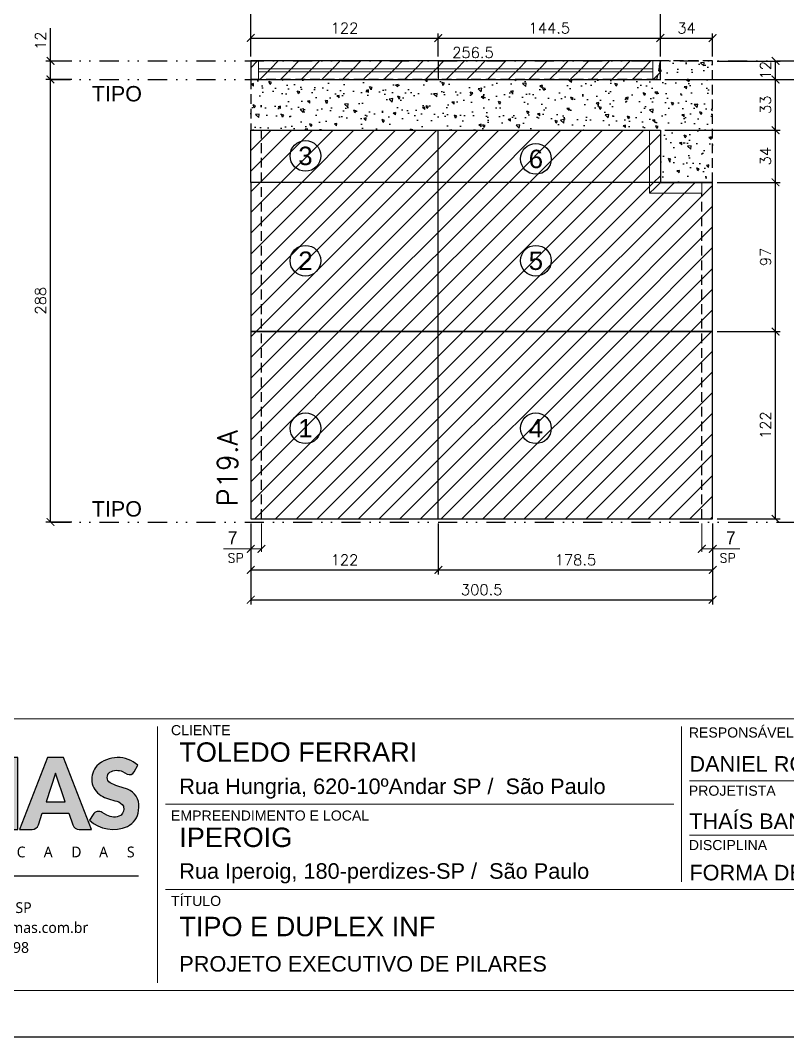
# Model space of a CAD drawing. Extents: x -23436 to 4767, y -3862 to 10024.
# Drawn here: x -18735 to -18236, y 1782 to 2444 of the extents above; entities that cross this region are included whole.
import ezdxf
from ezdxf.enums import TextEntityAlignment as Align

# ---------------------------------------------------------------- set-up
doc = ezdxf.new("R2010")
doc.units = 0
doc.header["$PDMODE"] = 2
doc.header["$PDSIZE"] = 10
doc.linetypes.add('DIVIDE2', pattern=[0.625, 0.25, -0.125, 0, -0.125, 0, -0.125])
doc.linetypes.add('HIDDEN', pattern=[9.525, 6.35, -3.175])
doc.layers.get('0').update_dxf_attribs({"lineweight": 13})
doc.layers.get('Defpoints').update_dxf_attribs({"lineweight": 13})
for name, color, linetype in [('Concreto', 250, 'HIDDEN'), ('Cota', 4, 'Continuous'), ('Cota Sarrafo', 180, 'Continuous'), ('MB Logo', 254, 'Continuous'), ('Nível', 160, 'Continuous'), ('Painéis', 30, 'Continuous'), ('Reaproveitamento', 252, 'Continuous'), ('Romaneio', 10, 'Continuous'), ('Sarrafo de Pressão', 42, 'HIDDEN'), ('Texto Nível', 251, 'Continuous')]:
    doc.layers.add(name, color=color, linetype=linetype)
for name, color, linetype, lineweight in [('cotas', 4, 'Continuous', 13), ('FOLHA MB', 7, 'Continuous', 13), ('Texto Seção', 7, 'Continuous', 15)]:
    doc.layers.add(name, color=color, linetype=linetype, lineweight=lineweight)
doc.layers.add('Laje_Perimetro', color=7, linetype='Continuous', plot=False)
doc.styles.add('ARIAL', font='arial.ttf', dxfattribs={"oblique": 15, "height": 25})
doc.styles.add('MB_C01', font='arial.ttf', dxfattribs={"height": 1.3})
doc.styles.add('MB_C02', font='arial.ttf', dxfattribs={"height": 2})
doc.styles.add('MB_C03', font='arial.ttf', dxfattribs={"height": 2.5})
doc.styles.add('MtXpl_Lucida_Sans_Un', font='l_10646.ttf')
doc.styles.add('REGUA-120', font='ROMANS.shx', dxfattribs={"height": 15})
doc.styles.add('ROMANS', font='romans.shx')
doc.styles.add('ROMAS860', font='ROMAS860.SHX')
doc.dimstyles.new('cotas', dxfattribs={"dimtxt": 8.5, "dimasz": 5, "dimexe": 2, "dimexo": 3, "dimgap": 3, "dimtad": 1, "dimdec": 1, "dimzin": 9, "dimdsep": 46, "dimtxsty": 'ROMAS860', "dimblk": 'ARCHTICK', "dimcen": 0, "dimclrd": 4, "dimclre": 4, "dimclrt": 1, "dimadec": 0, "dimazin": 2, "dimtfac": 1, "dimtdec": 1, "dimtix": 1, "dimtmove": 0, "dimatfit": 2, "dimldrblk": 'OBLIQUE', "dimfxl": 0, "dimtolj": 1, "dimtzin": 0, "dimlwd": 13, "dimlwe": 13, "dimarcsym": 0})
doc.dimstyles.new('PAINEL', dxfattribs={"dimtxt": 7, "dimasz": 5, "dimexe": 3, "dimexo": 3, "dimgap": 3, "dimtad": 1, "dimdec": 1, "dimzin": 12, "dimdsep": 46, "dimtxsty": 'ROMANS', "dimblk": 'ARCHTICK', "dimcen": 0, "dimclrd": 4, "dimclre": 4, "dimclrt": 1, "dimadec": 1, "dimazin": 3, "dimtfac": 1, "dimtdec": 1, "dimtmove": 0, "dimatfit": 3, "dimldrblk": 'OBLIQUE', "dimfxl": 0, "dimtolj": 1, "dimtzin": 12, "dimarcsym": 0})
doc.dimstyles.new('projeto2', dxfattribs={"dimtxt": 7, "dimasz": 5, "dimexe": 1.25, "dimexo": 2.5, "dimgap": 2, "dimtad": 1, "dimdec": 1, "dimdsep": 46, "dimtxsty": 'ROMANS', "dimblk": 'OBLIQUE', "dimcen": 10, "dimdle": 1, "dimse1": 1, "dimse2": 1, "dimsd1": 1, "dimsd2": 1, "dimclrd": 256, "dimclre": 256, "dimclrt": 1, "dimadec": 0, "dimazin": 0, "dimtfac": 1, "dimtdec": 1, "dimtmove": 0, "dimatfit": 3, "dimldrblk": 'OBLIQUE', "dimfxl": 0, "dimlwd": -1, "dimlwe": -1, "dimarcsym": 0})
pattern_1 = [(45, (-11602.353, -20.193), (-6.735192, 6.735192), [])]

# ---------------------------------------------------------------- blocks, each defined once
blk = doc.blocks.new('MB-NOVO')
at = {"layer": 'MB Logo', "linetype": 'Continuous'}
h = blk.add_hatch(color=256, dxfattribs=at)
h.dxf.hatch_style = 1
h.set_gradient(color1=(242, 132, 69), color2=(247, 180, 141), rotation=90, tint=1)
h.paths.add_polyline_path([(-18529.58, 10980.84), (-18475.71, 10980.84, 0.706757), (-18468.67, 11008.01, 0.681802), (-18476.71, 11034.89), (-18529.36, 11034.89, 0.243712), (-18530.18, 11034.46), (-18551.72, 11003.93), (-18573.27, 11034.46, 0.243712), (-18574.09, 11034.89), (-18586.52, 11034.89), (-18586.52, 10980.84), (-18573.87, 10980.84), (-18573.87, 11012.87), (-18551.72, 10981.49), (-18529.58, 11012.87)])
h.paths.add_polyline_path([(-18516.75, 11014.08), (-18516.75, 11021.99), (-18477.79, 11021.99, -0.414214), (-18475.79, 11019.99), (-18475.79, 11016.08, -0.414214), (-18477.79, 11014.08)], flags=16)
h.paths.add_polyline_path([(-18516.75, 11001.39), (-18476.79, 11001.39, -0.414214), (-18474.79, 10999.39), (-18474.79, 10995.48, -0.414214), (-18476.79, 10993.48), (-18516.75, 10993.48)], flags=16)
at = {"layer": 'MB Logo', "true_color": 0x262626}
h = blk.add_hatch(color=250, dxfattribs=at)
h.dxf.hatch_style = 1
h.paths.add_polyline_path([(-18537.31, 11033.31, 0.60809), (-18538.12, 11034.89), (-18565.32, 11034.89, 0.60809), (-18566.14, 11033.31), (-18552.54, 11014.04, 0.518202), (-18550.91, 11014.04)])
h = blk.add_hatch(color=250, dxfattribs=at)
h.dxf.hatch_style = 1
h.paths.add_polyline_path([(-18456.17, 11011.29), (-18456.17, 11024.65), (-18434.21, 11024.65), (-18434.21, 11034.89), (-18476.71, 11034.89, -0.681802), (-18468.67, 11008.01, -0.706757), (-18475.71, 10980.84), (-18456.17, 10980.84), (-18456.17, 11001.45), (-18437.83, 11001.45), (-18437.83, 11011.29)])
h = blk.add_hatch(color=250, dxfattribs=at)
h.dxf.hatch_style = 1
h.paths.add_polyline_path([(-18435.91, 11007.86, 1), (-18381.87, 11007.86, 1)])
edge = h.paths.add_edge_path(flags=16)
edge.add_ellipse((-18408.97, 11007.68), major_axis=(0, 16.84), ratio=0.916255, start_angle=0, end_angle=360)
h = blk.add_hatch(color=250, dxfattribs=at)
h.dxf.hatch_style = 1
h.paths.add_polyline_path([(-18356.97, 11034.89), (-18380.17, 11034.89), (-18380.17, 10980.84), (-18367.64, 10980.84), (-18367.64, 11000.71), (-18363.41, 11000.71, -0.195765), (-18360.9, 10998.88), (-18351.79, 10983.24, 0.261385), (-18347.52, 10980.84), (-18336.38, 10980.84), (-18347.47, 10999, 0.082429), (-18349.61, 11001.48), (-18351.9, 11003.39, 0.81838)])
h.paths.add_polyline_path([(-18360.76, 11009), (-18367.64, 11009), (-18367.64, 11024.98), (-18360.76, 11024.98, -0.92578)], flags=16)
h = blk.add_hatch(color=250, dxfattribs=at)
h.dxf.hatch_style = 1
h.paths.add_polyline_path([(-18286.65, 11015.9), (-18286.65, 10980.84), (-18275.77, 10980.84), (-18275.77, 11034.89), (-18286.65, 11034.89, 0.216647), (-18289.44, 11032.44), (-18305.46, 10999.84), (-18321.61, 11032.7, 0.199908), (-18324.27, 11034.89), (-18335.15, 11034.89), (-18335.15, 10980.84), (-18324.27, 10980.84), (-18324.27, 11015.9), (-18310.42, 10989.3, 0.279644), (-18305.98, 10986.61, 0.340986), (-18300.5, 10989.3)])
h = blk.add_hatch(color=250, dxfattribs=at)
h.dxf.hatch_style = 1
h.paths.add_polyline_path([(-18274.36, 10980.84), (-18264.98, 10980.84, 0.322517), (-18260.24, 10984.26), (-18257.32, 10993), (-18237.21, 10993), (-18234.29, 10984.26, 0.322517), (-18229.55, 10980.84), (-18220.26, 10980.84), (-18241.25, 11034.89), (-18253.37, 11034.89)])
h.paths.add_polyline_path([(-18254.42, 11001.64), (-18247.26, 11023.04), (-18240.11, 11001.64)], flags=16)
h = blk.add_hatch(color=250, dxfattribs=at)
h.dxf.hatch_style = 1
h.paths.add_polyline_path([(-18206.02, 11024.02, -0.247671), (-18196.88, 11024.32), (-18193.53, 11022.53, 0.40799), (-18188.16, 11024.11), (-18185.37, 11029.08, 0.392837), (-18216.16, 11028.69, 0.467779), (-18213.26, 11006.32, 0.077523), (-18201.17, 11002.12, -0.214206), (-18196.11, 10997.94, -0.284295), (-18198.17, 10991.44, -0.26924), (-18208.78, 10991.57), (-18212.21, 10993.65, 0.407727), (-18219.02, 10992.06), (-18221.79, 10987.71, 0.296878), (-18193.23, 10983.12, 0.272251), (-18184.86, 10995.28), (-18184.65, 10997.88, 0.348906), (-18193.71, 11011.21), (-18200.42, 11013.47, -0.045018), (-18205.76, 11015.68, -0.618284)])
at = {"layer": 'MB Logo', "linetype": 'Continuous'}
blk.add_line((-18586.52, 10945.86), (-18184.78, 10945.86), dxfattribs=at)
at = {"layer": 'MB Logo', "color": 23, "linetype": 'Continuous', "true_color": 0xf28445}
for points in [[(-18573.27, 11034.46, 0.243712), (-18574.09, 11034.89), (-18586.52, 11034.89), (-18586.52, 10980.84), (-18573.87, 10980.84), (-18573.87, 11012.87), (-18551.72, 10981.49), (-18529.58, 11012.87), (-18529.58, 10980.84), (-18475.71, 10980.84, 0.706757), (-18468.67, 11008.01, 0.681802), (-18476.71, 11034.89), (-18529.36, 11034.89, 0.243712), (-18530.18, 11034.46), (-18551.72, 11003.93)], [(-18516.75, 11021.99), (-18477.79, 11021.99, -0.414214), (-18475.79, 11019.99), (-18475.79, 11016.08, -0.414214), (-18477.79, 11014.08), (-18516.75, 11014.08)], [(-18516.75, 11001.39), (-18476.79, 11001.39, -0.414214), (-18474.79, 10999.39), (-18474.79, 10995.48, -0.414214), (-18476.79, 10993.48), (-18516.75, 10993.48)]]:
    blk.add_lwpolyline(points, format="xyb", close=True, dxfattribs=at)
at = {"layer": 'MB Logo', "color": 250, "true_color": 0x262626}
for points in [[(-18537.31, 11033.31, 0.60809), (-18538.12, 11034.89), (-18565.32, 11034.89, 0.60809), (-18566.14, 11033.31), (-18552.54, 11014.04, 0.518202), (-18550.91, 11014.04)], [(-18437.83, 11011.29), (-18456.17, 11011.29), (-18456.17, 11024.65), (-18434.21, 11024.65), (-18434.21, 11034.89), (-18476.71, 11034.89, -0.681802), (-18468.67, 11008.01, -0.706757), (-18475.71, 10980.84), (-18456.17, 10980.84), (-18456.17, 11001.45), (-18437.83, 11001.45)], [(-18347.52, 10980.84), (-18336.38, 10980.84), (-18347.47, 10999, 0.082429), (-18349.61, 11001.48), (-18351.9, 11003.39, 0.81838), (-18356.97, 11034.89), (-18380.17, 11034.89), (-18380.17, 10980.84), (-18367.64, 10980.84), (-18367.64, 11000.71), (-18363.41, 11000.71, -0.209789), (-18360.79, 10998.69), (-18351.79, 10983.24, 0.261385)], [(-18286.65, 11015.9), (-18286.65, 10980.84), (-18275.77, 10980.84), (-18275.77, 11034.89), (-18286.65, 11034.89, 0.216647), (-18289.44, 11032.44), (-18305.46, 10999.84), (-18321.48, 11032.44, 0.216647), (-18324.27, 11034.89), (-18335.15, 11034.89), (-18335.15, 10980.84), (-18324.27, 10980.84), (-18324.27, 11015.9), (-18310.42, 10989.3, 0.279644), (-18305.98, 10986.61), (-18304.93, 10986.61, 0.279644), (-18300.5, 10989.3)], [(-18264.98, 10980.84, 0.322517), (-18260.24, 10984.26), (-18257.32, 10993), (-18237.21, 10993), (-18234.29, 10984.26, 0.322517), (-18229.55, 10980.84), (-18220.26, 10980.84), (-18241.25, 11034.89), (-18253.37, 11034.89), (-18274.36, 10980.84)], [(-18206.24, 11015.94, -0.549626), (-18206.37, 11023.82, -0.258723), (-18196.88, 11024.32), (-18193.53, 11022.53, 0.40799), (-18188.16, 11024.11), (-18185.37, 11029.08, 0.392837), (-18216.16, 11028.69, 0.467779), (-18213.26, 11006.32, 0.077523), (-18201.17, 11002.12, -0.203897), (-18196.26, 10998.22), (-18196.08, 10997.79, -0.267611), (-18197.99, 10991.6), (-18198.45, 10991.29, -0.261145), (-18208.78, 10991.57), (-18212.21, 10993.65, 0.407727), (-18219.02, 10992.06), (-18221.79, 10987.71, 0.296878), (-18193.23, 10983.12, 0.265963), (-18184.89, 10994.94), (-18184.67, 10997.65, 0.340466), (-18193.12, 11011.01), (-18200.42, 11013.47, -0.049298)], [(-18367.64, 11009), (-18360.76, 11009, 0.92578), (-18360.76, 11024.98), (-18367.64, 11024.98)]]:
    blk.add_lwpolyline(points, format="xyb", close=True, dxfattribs=at)
blk.add_lwpolyline([(-18247.26, 11023.04), (-18254.42, 11001.64), (-18240.11, 11001.64)], close=True, dxfattribs=at)
at = {"layer": 'MB Logo', "color": 250, "true_color": 0x262626, "style": 'MtXpl_Lucida_Sans_Un'}
for s, height, p in [('F', 8.12, (-18586.78, 10959.76)), ('O', 8.12, (-18567.45, 10959.76)), ('R', 8.12, (-18545.63, 10959.76)), ('M', 8.12, (-18525.4, 10959.76)), ('A', 8.12, (-18502.51, 10959.76)), ('S', 8.12, (-18481.92, 10959.76)), ('P', 8.12, (-18447.27, 10959.76)), ('R', 8.12, (-18427.76, 10959.76)), ('É', 8.12, (-18407.52, 10959.76)), ('F', 8.12, (-18371.38, 10959.76)), ('A', 8.12, (-18353.29, 10959.76)), ('B', 8.12, (-18332.1, 10959.76)), ('R', 8.12, (-18312.21, 10959.76)), ('I', 8.12, (-18292.68, 10959.76)), ('C', 8.12, (-18276.61, 10959.76)), ('A', 8.12, (-18256.26, 10959.76)), ('D', 8.12, (-18235.54, 10959.76)), ('A', 8.12, (-18214.57, 10959.76)), ('S', 8.12, (-18193.6, 10959.76)), ('-', 8.12, (-18389.56, 10959.76)), ('DIREITOS AUTORAIS PROTEGIDOS PELA LEI Nº 9610/98', 8.1225, (-18540.43, 10887.84))]:
    blk.add_text(s, height=height, dxfattribs=at).set_placement(p)
at = {"layer": 'MB Logo', "style": 'MtXpl_Lucida_Sans_Un'}
for s, p in [('Rua José Santa Rosa, 1300 - Jd Nova Limeira - Limeira / SP', (-18549.2, 10917.84)), ('(19) 3440-2240 - email:projetos@mbformas.com.br - www.mbformas.com.br', (-18601.47, 10902.84))]:
    blk.add_text(s, height=8.1225, dxfattribs=at).set_placement(p)
blk = doc.blocks.new('A$C169d8357')
at = {"layer": 'FOLHA MB', "color": 1}
for p, q in [((1109.82, 356.72), (70, 356.72)), ((445.65, 351.67), (445.65, 184.99)), ((786.55, 351.67), (786.55, 250.65)), ((938.09, 316.32), (791.61, 316.32)), ((781.5, 301.16), (450.7, 301.16)), ((938.09, 280.96), (791.61, 280.96)), ((938.09, 245.6), (450.7, 245.6))]:
    blk.add_line(p, q, dxfattribs=at)
for points in [[(0, 1199.94), (0, 149.94), (1485.02, 149.94), (1485.02, 1199.94)], [(70, 1169.94), (70, 179.94), (1455.02, 179.94), (1455.02, 1169.94)]]:
    blk.add_lwpolyline(points, close=True, dxfattribs=at)
at = {"layer": 'MB Logo', "xscale": 0.8642040370897565, "yscale": 0.8642040370897565, "zscale": 0.8642040370897565}
blk.add_blockref('MB-NOVO', (16148.65, -9204.85), dxfattribs=at)
at = {"layer": 'FOLHA MB', "color": 6}
for s, height, style, p in [('CLIENTE', 6.566, 'MB_C01', (454.33, 346.12)), ('RESPONSÁVEL TÉCNICO', 6.5663, 'MB_C01', (791.21, 344.6)), ('Rua Hungria, 620-10ºAndar SP /  São Paulo', 10.102, 'MB_C02', (459.73, 307.83)), ('PROJETISTA', 6.566, 'MB_C01', (791.21, 306.72)), ('EMPREENDIMENTO E LOCAL', 6.5663, 'MB_C01', (454.33, 290.56)), ('DISCIPLINA', 6.566, 'MB_C01', (791.21, 271.36)), ('Rua Iperoig, 180-perdizes-SP /  São Paulo', 10.102, 'MB_C02', (459.73, 252.69)), ('TÍTULO', 6.566, 'MB_C01', (454.33, 234.99)), ('PROJETO EXECUTIVO DE PILARES', 10.102, 'MB_C02', (459.73, 192.28))]:
    blk.add_text(s, height=height, dxfattribs=dict(at, style=style)).set_placement(p)
at = {"layer": 'FOLHA MB', "color": 5}
for s, height, style, p in [('TOLEDO FERRARI', 12.6276, 'MB_C03', (459.73, 328.83)), ('DANIEL RODRIGUES', 10.102, 'MB_C02', (791.61, 322.38)), ('THAÍS BANDEIRA', 10.102, 'MB_C02', (791.51, 285.11)), ('IPEROIG', 12.628, 'MB_C03', (459.73, 273.34)), ('FORMA DE MADEIRA', 10.102, 'MB_C02', (791.61, 251.66)), ('TIPO E DUPLEX INF', 12.6276, 'MB_C03', (459.73, 215.3))]:
    blk.add_text(s, height=height, dxfattribs=dict(at, style=style)).set_placement(p)
blk = doc.blocks.new('_ArchTick')
at = {"color": 0, "linetype": 'ByBlock', "const_width": 0.15}
blk.add_lwpolyline([(-0.5, -0.5), (0.5, 0.5)], dxfattribs=at)
blk = doc.blocks.new('*D4115')
at = {"layer": 'cotas', "color": 4, "lineweight": -2, "transparency": 16777216}
for p, q in [((-18585.17, 2116.15), (-18585.17, 2082.99)), ((-18463.17, 2116.15), (-18463.17, 2082.99)), ((-18585.17, 2085.99), (-18463.17, 2085.99))]:
    blk.add_line(p, q, dxfattribs=at)
at = {"layer": 'Defpoints', "color": 0, "transparency": 16777216}
for p in [(-18585.17, 2119.15), (-18463.17, 2119.15), (-18463.17, 2085.99)]:
    blk.add_point(p, dxfattribs=at)
at = {"layer": 'cotas', "color": 4, "lineweight": -2, "transparency": 16777216, "xscale": 5, "yscale": 5, "zscale": 5, "rotation": 180}
blk.add_blockref('_ArchTick', (-18585.17, 2085.99), dxfattribs=at)
at = {"layer": 'cotas', "color": 4, "lineweight": -2, "transparency": 16777216, "xscale": 5, "yscale": 5, "zscale": 5}
blk.add_blockref('_ArchTick', (-18463.17, 2085.99), dxfattribs=at)
at = {"layer": 'cotas', "color": 1, "transparency": 16777216, "insert": (-18524.17, 2092.49), "char_height": 7, "attachment_point": 5, "style": 'ROMANS'}
blk.add_mtext('\\A1;122', dxfattribs=at)
blk = doc.blocks.new('_OBLIQUE')
at = {"color": 0, "linetype": 'ByBlock', "lineweight": -2}
for p, q in [((0, 0), (-1, 0)), ((-0.5, -0.5), (0.5, 0.5))]:
    blk.add_line(p, q, dxfattribs=at)
blk = doc.blocks.new('*D4116')
at = {"layer": 'cotas', "color": 4, "lineweight": -2, "transparency": 16777216}
for p, q in [((-18463.17, 2116.15), (-18463.17, 2082.99)), ((-18284.67, 2116.15), (-18284.67, 2082.99)), ((-18463.17, 2085.99), (-18284.67, 2085.99))]:
    blk.add_line(p, q, dxfattribs=at)
at = {"layer": 'Defpoints', "color": 0, "transparency": 16777216}
for p in [(-18463.17, 2119.15), (-18284.67, 2119.15), (-18284.67, 2085.99)]:
    blk.add_point(p, dxfattribs=at)
at = {"layer": 'cotas', "color": 4, "lineweight": -2, "transparency": 16777216, "xscale": 5, "yscale": 5, "zscale": 5, "rotation": 180}
blk.add_blockref('_ArchTick', (-18463.17, 2085.99), dxfattribs=at)
at = {"layer": 'cotas', "color": 4, "lineweight": -2, "transparency": 16777216, "xscale": 5, "yscale": 5, "zscale": 5}
blk.add_blockref('_ArchTick', (-18284.67, 2085.99), dxfattribs=at)
at = {"layer": 'cotas', "color": 1, "transparency": 16777216, "insert": (-18373.92, 2092.49), "char_height": 7, "attachment_point": 5, "style": 'ROMANS'}
blk.add_mtext('\\A1;178.5', dxfattribs=at)
blk = doc.blocks.new('*D4117')
at = {"layer": 'cotas', "color": 4, "lineweight": -2, "transparency": 16777216}
for p, q in [((-18585.17, 2116.15), (-18585.17, 2063.58)), ((-18284.67, 2116.15), (-18284.67, 2063.58)), ((-18585.17, 2066.58), (-18284.67, 2066.58))]:
    blk.add_line(p, q, dxfattribs=at)
at = {"layer": 'Defpoints', "color": 0, "transparency": 16777216}
for p in [(-18585.17, 2119.15), (-18284.67, 2119.15), (-18284.67, 2066.58)]:
    blk.add_point(p, dxfattribs=at)
at = {"layer": 'cotas', "color": 4, "lineweight": -2, "transparency": 16777216, "xscale": 5, "yscale": 5, "zscale": 5, "rotation": 180}
blk.add_blockref('_ArchTick', (-18585.17, 2066.58), dxfattribs=at)
at = {"layer": 'cotas', "color": 4, "lineweight": -2, "transparency": 16777216, "xscale": 5, "yscale": 5, "zscale": 5}
blk.add_blockref('_ArchTick', (-18284.67, 2066.58), dxfattribs=at)
at = {"layer": 'cotas', "color": 1, "transparency": 16777216, "insert": (-18434.92, 2073.08), "char_height": 7, "attachment_point": 5, "style": 'ROMANS'}
blk.add_mtext('\\A1;300.5', dxfattribs=at)
blk = doc.blocks.new('*D4118')
at = {"layer": 'Cota', "color": 4, "lineweight": 13, "transparency": 16777216}
for p, q in [((-18291.67, 2116.15), (-18291.67, 2097.68)), ((-18284.67, 2116.15), (-18284.67, 2097.68)), ((-18291.67, 2099.68), (-18284.67, 2099.68)), ((-18284.67, 2099.68), (-18267, 2099.68))]:
    blk.add_line(p, q, dxfattribs=at)
at = {"layer": 'Defpoints', "color": 0, "transparency": 16777216}
for p in [(-18291.67, 2119.15), (-18284.67, 2119.15), (-18284.67, 2099.68)]:
    blk.add_point(p, dxfattribs=at)
at = {"layer": 'Cota', "color": 4, "lineweight": 13, "transparency": 16777216, "xscale": 5, "yscale": 5, "zscale": 5, "rotation": 180}
blk.add_blockref('_ArchTick', (-18291.67, 2099.68), dxfattribs=at)
at = {"layer": 'Cota', "color": 4, "lineweight": 13, "transparency": 16777216, "xscale": 5, "yscale": 5, "zscale": 5}
blk.add_blockref('_ArchTick', (-18284.67, 2099.68), dxfattribs=at)
at = {"layer": 'Cota', "color": 1, "transparency": 16777216, "insert": (-18272.84, 2106.93), "char_height": 8.5, "attachment_point": 5, "style": 'ROMAS860'}
blk.add_mtext('\\A1;7', dxfattribs=at)
blk = doc.blocks.new('*D4119')
at = {"layer": 'Cota', "color": 4, "lineweight": 13, "transparency": 16777216}
for p, q in [((-18585.17, 2116.15), (-18585.17, 2097.68)), ((-18578.17, 2116.15), (-18578.17, 2097.68)), ((-18585.17, 2099.68), (-18602.84, 2099.68)), ((-18578.17, 2099.68), (-18585.17, 2099.68))]:
    blk.add_line(p, q, dxfattribs=at)
at = {"layer": 'Defpoints', "color": 0, "transparency": 16777216}
for p in [(-18585.17, 2119.15), (-18578.17, 2119.15), (-18585.17, 2099.68)]:
    blk.add_point(p, dxfattribs=at)
at = {"layer": 'Cota', "color": 4, "lineweight": 13, "transparency": 16777216, "xscale": 5, "yscale": 5, "zscale": 5, "rotation": 180}
blk.add_blockref('_ArchTick', (-18585.17, 2099.68), dxfattribs=at)
at = {"layer": 'Cota', "color": 4, "lineweight": 13, "transparency": 16777216, "xscale": 5, "yscale": 5, "zscale": 5}
blk.add_blockref('_ArchTick', (-18578.17, 2099.68), dxfattribs=at)
at = {"layer": 'Cota', "color": 1, "transparency": 16777216, "insert": (-18597, 2106.93), "char_height": 8.5, "attachment_point": 5, "style": 'ROMAS860'}
blk.add_mtext('\\A1;7', dxfattribs=at)
blk = doc.blocks.new('*D4120')
at = {"layer": 'cotas', "color": 4, "lineweight": -2, "transparency": 16777216}
for p, q in [((-18281.67, 2241.15), (-18240.73, 2241.15)), ((-18243.73, 2119.15), (-18243.73, 2241.15)), ((-18281.67, 2119.15), (-18240.73, 2119.15))]:
    blk.add_line(p, q, dxfattribs=at)
at = {"layer": 'Defpoints', "color": 0, "transparency": 16777216}
for p in [(-18284.67, 2241.15), (-18243.73, 2241.15), (-18284.67, 2119.15)]:
    blk.add_point(p, dxfattribs=at)
at = {"layer": 'cotas', "color": 4, "lineweight": -2, "transparency": 16777216, "xscale": 5, "yscale": 5, "zscale": 5}
for p, rotation in [((-18243.73, 2241.15), 90), ((-18243.73, 2119.15), 270)]:
    blk.add_blockref('_ArchTick', p, dxfattribs=dict(at, rotation=rotation))
at = {"layer": 'cotas', "color": 1, "transparency": 16777216, "insert": (-18250.23, 2180.15), "char_height": 7, "attachment_point": 5, "rotation": 90, "style": 'ROMANS'}
blk.add_mtext('\\A1;122', dxfattribs=at)
blk = doc.blocks.new('*D4121')
at = {"layer": 'cotas', "color": 4, "lineweight": -2, "transparency": 16777216}
for p, q in [((-18281.67, 2338.15), (-18240.73, 2338.15)), ((-18243.73, 2241.15), (-18243.73, 2338.15)), ((-18281.67, 2241.15), (-18240.73, 2241.15))]:
    blk.add_line(p, q, dxfattribs=at)
at = {"layer": 'Defpoints', "color": 0, "transparency": 16777216}
for p in [(-18284.67, 2338.15), (-18243.73, 2338.15), (-18284.67, 2241.15)]:
    blk.add_point(p, dxfattribs=at)
at = {"layer": 'cotas', "color": 4, "lineweight": -2, "transparency": 16777216, "xscale": 5, "yscale": 5, "zscale": 5}
for p, rotation in [((-18243.73, 2338.15), 90), ((-18243.73, 2241.15), 270)]:
    blk.add_blockref('_ArchTick', p, dxfattribs=dict(at, rotation=rotation))
at = {"layer": 'cotas', "color": 1, "transparency": 16777216, "insert": (-18250.23, 2289.65), "char_height": 7, "attachment_point": 5, "rotation": 90, "style": 'ROMANS'}
blk.add_mtext('\\A1;97', dxfattribs=at)
blk = doc.blocks.new('*D4122')
at = {"layer": 'cotas', "color": 4, "lineweight": -2, "transparency": 16777216}
for p, q in [((-18585.17, 2420.15), (-18585.17, 2435.09)), ((-18463.17, 2420.15), (-18463.17, 2435.09)), ((-18585.17, 2432.09), (-18463.17, 2432.09))]:
    blk.add_line(p, q, dxfattribs=at)
at = {"layer": 'Defpoints', "color": 0, "transparency": 16777216}
for p in [(-18463.17, 2432.09), (-18585.17, 2417.15), (-18463.17, 2417.15)]:
    blk.add_point(p, dxfattribs=at)
at = {"layer": 'cotas', "color": 4, "lineweight": -2, "transparency": 16777216, "xscale": 5, "yscale": 5, "zscale": 5, "rotation": 180}
blk.add_blockref('_ArchTick', (-18585.17, 2432.09), dxfattribs=at)
at = {"layer": 'cotas', "color": 4, "lineweight": -2, "transparency": 16777216, "xscale": 5, "yscale": 5, "zscale": 5}
blk.add_blockref('_ArchTick', (-18463.17, 2432.09), dxfattribs=at)
at = {"layer": 'cotas', "color": 1, "transparency": 16777216, "insert": (-18524.17, 2438.59), "char_height": 7, "attachment_point": 5, "style": 'ROMANS'}
blk.add_mtext('\\A1;122', dxfattribs=at)
blk = doc.blocks.new('*D4123')
at = {"layer": 'cotas', "color": 4, "lineweight": -2, "transparency": 16777216}
for p, q in [((-18318.67, 2420.15), (-18318.67, 2435.09)), ((-18284.67, 2420.15), (-18284.67, 2435.09)), ((-18318.67, 2432.09), (-18284.67, 2432.09))]:
    blk.add_line(p, q, dxfattribs=at)
at = {"layer": 'Defpoints', "color": 0, "transparency": 16777216}
for p in [(-18284.67, 2432.09), (-18318.67, 2417.15), (-18284.67, 2417.15)]:
    blk.add_point(p, dxfattribs=at)
at = {"layer": 'cotas', "color": 4, "lineweight": -2, "transparency": 16777216, "xscale": 5, "yscale": 5, "zscale": 5, "rotation": 180}
blk.add_blockref('_ArchTick', (-18318.67, 2432.09), dxfattribs=at)
at = {"layer": 'cotas', "color": 4, "lineweight": -2, "transparency": 16777216, "xscale": 5, "yscale": 5, "zscale": 5}
blk.add_blockref('_ArchTick', (-18284.67, 2432.09), dxfattribs=at)
at = {"layer": 'cotas', "color": 1, "transparency": 16777216, "insert": (-18301.67, 2438.59), "char_height": 7, "attachment_point": 5, "style": 'ROMANS'}
blk.add_mtext('\\A1;34', dxfattribs=at)
blk = doc.blocks.new('*D4124')
at = {"layer": 'cotas', "color": 4, "lineweight": -2, "transparency": 16777216}
for p, q in [((-18315.67, 2372.15), (-18240.73, 2372.15)), ((-18243.73, 2338.15), (-18243.73, 2372.15)), ((-18281.67, 2338.15), (-18240.73, 2338.15))]:
    blk.add_line(p, q, dxfattribs=at)
at = {"layer": 'Defpoints', "color": 0, "transparency": 16777216}
for p in [(-18318.67, 2372.15), (-18243.73, 2372.15), (-18284.67, 2338.15)]:
    blk.add_point(p, dxfattribs=at)
at = {"layer": 'cotas', "color": 4, "lineweight": -2, "transparency": 16777216, "xscale": 5, "yscale": 5, "zscale": 5}
for p, rotation in [((-18243.73, 2372.15), 90), ((-18243.73, 2338.15), 270)]:
    blk.add_blockref('_ArchTick', p, dxfattribs=dict(at, rotation=rotation))
at = {"layer": 'cotas', "color": 1, "transparency": 16777216, "insert": (-18250.23, 2355.15), "char_height": 7, "attachment_point": 5, "rotation": 90, "style": 'ROMANS'}
blk.add_mtext('\\A1;34', dxfattribs=at)
blk = doc.blocks.new('*D4269')
at = {"layer": 'cotas', "color": 4, "lineweight": -2, "transparency": 16777216}
for p, q in [((-18281.67, 2417.15), (-18240.73, 2417.15)), ((-18243.73, 2405.15), (-18243.73, 2417.15)), ((-18315.67, 2405.15), (-18240.73, 2405.15))]:
    blk.add_line(p, q, dxfattribs=at)
at = {"layer": 'Defpoints', "color": 0, "transparency": 16777216}
for p in [(-18284.67, 2417.15), (-18243.73, 2417.15), (-18318.67, 2405.15)]:
    blk.add_point(p, dxfattribs=at)
at = {"layer": 'cotas', "color": 4, "lineweight": -2, "transparency": 16777216, "xscale": 5, "yscale": 5, "zscale": 5}
for p, rotation in [((-18243.73, 2417.15), 90), ((-18243.73, 2405.15), 270)]:
    blk.add_blockref('_ArchTick', p, dxfattribs=dict(at, rotation=rotation))
at = {"layer": 'cotas', "color": 1, "transparency": 16777216, "insert": (-18250.23, 2411.15), "char_height": 7, "attachment_point": 5, "rotation": 90, "style": 'ROMANS'}
blk.add_mtext('\\A1;12', dxfattribs=at)
blk = doc.blocks.new('*D4270')
at = {"layer": 'cotas', "color": 4, "lineweight": -2, "transparency": 16777216}
for p, q in [((-18315.67, 2405.15), (-18240.73, 2405.15)), ((-18243.73, 2372.15), (-18243.73, 2405.15)), ((-18315.67, 2372.15), (-18240.73, 2372.15))]:
    blk.add_line(p, q, dxfattribs=at)
at = {"layer": 'Defpoints', "color": 0, "transparency": 16777216}
for p in [(-18318.67, 2405.15), (-18243.73, 2405.15), (-18318.67, 2372.15)]:
    blk.add_point(p, dxfattribs=at)
at = {"layer": 'cotas', "color": 4, "lineweight": -2, "transparency": 16777216, "xscale": 5, "yscale": 5, "zscale": 5}
for p, rotation in [((-18243.73, 2405.15), 90), ((-18243.73, 2372.15), 270)]:
    blk.add_blockref('_ArchTick', p, dxfattribs=dict(at, rotation=rotation))
at = {"layer": 'cotas', "color": 1, "transparency": 16777216, "insert": (-18250.23, 2388.65), "char_height": 7, "attachment_point": 5, "rotation": 90, "style": 'ROMANS'}
blk.add_mtext('\\A1;33', dxfattribs=at)
blk = doc.blocks.new('*D4281')
at = {"layer": 'cotas', "color": 4, "lineweight": -2, "transparency": 16777216}
for p, q in [((-18463.17, 2420.15), (-18463.17, 2435.09)), ((-18318.67, 2420.15), (-18318.67, 2435.09)), ((-18463.17, 2432.09), (-18318.67, 2432.09))]:
    blk.add_line(p, q, dxfattribs=at)
at = {"layer": 'Defpoints', "color": 0, "transparency": 16777216}
for p in [(-18318.67, 2432.09), (-18463.17, 2417.15), (-18318.67, 2417.15)]:
    blk.add_point(p, dxfattribs=at)
at = {"layer": 'cotas', "color": 4, "lineweight": -2, "transparency": 16777216, "xscale": 5, "yscale": 5, "zscale": 5, "rotation": 180}
blk.add_blockref('_ArchTick', (-18463.17, 2432.09), dxfattribs=at)
at = {"layer": 'cotas', "color": 4, "lineweight": -2, "transparency": 16777216, "xscale": 5, "yscale": 5, "zscale": 5}
blk.add_blockref('_ArchTick', (-18318.67, 2432.09), dxfattribs=at)
at = {"layer": 'cotas', "color": 1, "transparency": 16777216, "insert": (-18390.92, 2438.59), "char_height": 7, "attachment_point": 5, "style": 'ROMANS'}
blk.add_mtext('\\A1;144.5', dxfattribs=at)
blk = doc.blocks.new('*D4282')
at = {"layer": 'Defpoints', "color": 0, "transparency": 16777216}
for p in [(-18580.17, 2417.15), (-18323.67, 2417.15), (-18323.67, 2414.65)]:
    blk.add_point(p, dxfattribs=at)
at = {"layer": 'Cota Sarrafo', "color": 1, "transparency": 16777216, "insert": (-18440.6, 2422.65), "char_height": 7, "attachment_point": 5, "style": 'ROMANS'}
blk.add_mtext('256.5', dxfattribs=at)
blk = doc.blocks.new('*D4283')
at = {"layer": 'cotas', "color": 4, "lineweight": -2, "transparency": 16777216}
for p, q in [((-18585.17, 2420.15), (-18585.17, 2457.34)), ((-18585.17, 2454.34), (-18318.67, 2454.34)), ((-18318.67, 2420.15), (-18318.67, 2457.34))]:
    blk.add_line(p, q, dxfattribs=at)
at = {"layer": 'Defpoints', "color": 0, "transparency": 16777216}
for p in [(-18318.67, 2454.34), (-18585.17, 2417.15), (-18318.67, 2417.15)]:
    blk.add_point(p, dxfattribs=at)
at = {"layer": 'cotas', "color": 4, "lineweight": -2, "transparency": 16777216, "xscale": 5, "yscale": 5, "zscale": 5, "rotation": 180}
blk.add_blockref('_ArchTick', (-18585.17, 2454.34), dxfattribs=at)
at = {"layer": 'cotas', "color": 4, "lineweight": -2, "transparency": 16777216, "xscale": 5, "yscale": 5, "zscale": 5}
blk.add_blockref('_ArchTick', (-18318.67, 2454.34), dxfattribs=at)
at = {"layer": 'cotas', "color": 1, "transparency": 16777216, "insert": (-18451.92, 2460.84), "char_height": 7, "attachment_point": 5, "style": 'ROMANS'}
blk.add_mtext('\\A1;266.5', dxfattribs=at)
blk = doc.blocks.new('*D5087')
at = {"layer": 'cotas', "color": 4, "lineweight": -2, "transparency": 16777216}
for p, q in [((-18701.6, 2405.15), (-18718.43, 2405.15)), ((-18715.43, 2117.15), (-18715.43, 2405.15)), ((-18701.6, 2117.15), (-18718.43, 2117.15))]:
    blk.add_line(p, q, dxfattribs=at)
at = {"layer": 'Defpoints', "color": 0, "transparency": 16777216}
for p in [(-18715.43, 2405.15), (-18698.6, 2405.15), (-18698.6, 2117.15)]:
    blk.add_point(p, dxfattribs=at)
at = {"layer": 'cotas', "color": 4, "lineweight": -2, "transparency": 16777216, "xscale": 5, "yscale": 5, "zscale": 5}
for p, rotation in [((-18715.43, 2405.15), 90), ((-18715.43, 2117.15), 270)]:
    blk.add_blockref('_ArchTick', p, dxfattribs=dict(at, rotation=rotation))
at = {"layer": 'cotas', "color": 1, "transparency": 16777216, "insert": (-18721.93, 2261.15), "char_height": 7, "attachment_point": 5, "rotation": 90, "style": 'ROMANS'}
blk.add_mtext('\\A1;288', dxfattribs=at)
blk = doc.blocks.new('*D5088')
at = {"layer": 'cotas', "color": 4, "lineweight": -2, "transparency": 16777216}
for p, q in [((-18715.43, 2417.15), (-18715.43, 2438.49)), ((-18701.6, 2417.15), (-18718.43, 2417.15)), ((-18715.43, 2405.15), (-18715.43, 2417.15)), ((-18701.6, 2405.15), (-18718.43, 2405.15))]:
    blk.add_line(p, q, dxfattribs=at)
at = {"layer": 'Defpoints', "color": 0, "transparency": 16777216}
for p in [(-18715.43, 2417.15), (-18698.6, 2417.15), (-18698.6, 2405.15)]:
    blk.add_point(p, dxfattribs=at)
at = {"layer": 'cotas', "color": 4, "lineweight": -2, "transparency": 16777216, "xscale": 5, "yscale": 5, "zscale": 5}
for p, rotation in [((-18715.43, 2417.15), 90), ((-18715.43, 2405.15), 270)]:
    blk.add_blockref('_ArchTick', p, dxfattribs=dict(at, rotation=rotation))
at = {"layer": 'cotas', "color": 1, "transparency": 16777216, "insert": (-18721.93, 2430.32), "char_height": 7, "attachment_point": 5, "rotation": 90, "style": 'ROMANS'}
blk.add_mtext('\\A1;12', dxfattribs=at)

msp = doc.modelspace()

# ---------------------------------------------------------------- hatches: boundary and pattern name
at = {"layer": 'Concreto'}
h = msp.add_hatch(dxfattribs=at)
h.set_pattern_fill('AR-CONC', color=256, scale=0.1, angle=90)
h.set_pattern_definition([(140, (1539.007, -71.193), (1.593909, 18.218467), [1.905, -20.955]), (85, (1539.007, -71.193), (-19.105685, -3.524342), [1.524, -16.764058]), (190.45144, (1539.14, -69.675), (-17.511775, 14.694125), [1.619001, -17.809024]), (136.1842, (1533.927, -71.193), (4.204233, 27.107904), [2.8575, -31.4325]), (186.63556, (1534.278, -68.934), (-24.742612, 23.740413), [2.428502, -26.71356]), (81.18415, (1533.927, -71.193), (-24.742612, 23.740413), [2.285997, -25.145973]), (111, (1535.197, -68.653), (10.22652, 15.161439), [1.905, -20.955]), (56, (1535.197, -68.653), (-18.418797, 6.180203), [1.524, -16.764]), (161.451445, (1536.05, -67.39), (-8.192277, 21.341642), [1.619001, -17.808994]), (127.5, (1539.007, -71.1933), (-8.4555039, 0.3088603), [0, -16.5608, 0, -17.018, 0, -16.8275]), (97.5, (1539.007, -71.193), (-10.0180575, 6.6819663), [0, -9.7028, 0, -16.1798, 0, -6.4135]), (57.5, (1539.007, -76.8575), (0.5728744, 13.5590595), [0, -6.35, 0, -19.812, 0, -26.289]), (47.5, (1539.007, -79.398), (-2.542649, 14.812918), [0, -8.255, 0, -13.1572, 0, -18.669])])
h.paths.add_polyline_path([(-18318.67, 2372.154), (-18318.67, 2338.154), (-18284.67, 2338.154), (-18284.67, 2417.154), (-18318.67, 2417.154), (-18321.17, 2405.154), (-18585.17, 2405.154), (-18585.17, 2372.154)])
at = {"layer": 'Reaproveitamento'}
h = msp.add_hatch(dxfattribs=at)
h.set_pattern_fill('ANSI31', color=256, scale=3, style=0)
h.set_pattern_definition(pattern_1)
h.paths.add_polyline_path([(-18580.17, 2417.154), (-18580.17, 2412.154), (-18323.67, 2412.154), (-18323.67, 2417.154)], flags=16)
h.paths.add_polyline_path([(-17909.975, 2417.154), (-17909.975, 2412.154), (-18166.475, 2412.154), (-18166.475, 2417.154)], flags=16)
edge = h.paths.add_edge_path()
edge.add_line((-18714.922, 2417.154), (-17651.18, 2417.154))
h = msp.add_hatch(dxfattribs=at)
h.set_pattern_fill('ANSI31', color=256, scale=3, style=0)
h.set_pattern_definition(pattern_1)
h.paths.add_polyline_path([(-18585.17, 2405.154), (-18318.67, 2405.154), (-18318.67, 2417.154), (-18585.17, 2417.154)])
h.paths.add_polyline_path([(-18580.17, 2417.154), (-18580.17, 2412.154), (-18323.67, 2412.154), (-18323.67, 2417.154)], flags=16)
h = msp.add_hatch(dxfattribs=at)
h.set_pattern_fill('ANSI31', color=256, scale=3, style=0)
h.set_pattern_definition(pattern_1)
h.paths.add_polyline_path([(-18585.17, 2338.154), (-18585.17, 2372.154), (-18318.67, 2372.154), (-18318.67, 2338.154), (-18284.67, 2338.154)])
h = msp.add_hatch(dxfattribs=at)
h.set_pattern_fill('ANSI31', color=256, scale=3, style=0)
h.set_pattern_definition(pattern_1)
h.paths.add_polyline_path([(-18585.17, 2241.154), (-18284.67, 2241.154), (-18284.67, 2338.154), (-18585.17, 2338.154)])
h = msp.add_hatch(dxfattribs=at)
h.set_pattern_fill('ANSI31', color=256, scale=3, style=0)
h.set_pattern_definition(pattern_1)
h.paths.add_polyline_path([(-18585.17, 2119.154), (-18284.67, 2119.154), (-18284.67, 2241.154), (-18585.17, 2241.154)])

# ---------------------------------------------------------------- linework, layer by layer
at = {"layer": 'Concreto'}
msp.add_lwpolyline([(-18318.67, 2372.154), (-18318.67, 2338.154), (-18284.67, 2338.154), (-18284.67, 2417.154), (-18318.67, 2417.154), (-18321.17, 2405.154), (-18585.17, 2405.154), (-18585.17, 2372.154)], close=True, dxfattribs=at)
at = {"layer": 'cotas', "color": 50}
for p, q in [((-18585.17, 2405.154), (-18585.17, 2417.154)), ((-18585.17, 2417.154), (-18582.67, 2417.154)), ((-18580.17, 2417.154), (-18582.67, 2417.154)), ((-18580.17, 2405.154), (-18580.17, 2417.154)), ((-18580.17, 2417.154), (-18580.17, 2414.654)), ((-18580.17, 2417.154), (-18323.67, 2417.154)), ((-18580.17, 2412.154), (-18580.17, 2414.654)), ((-18323.67, 2417.154), (-18321.17, 2417.154)), ((-18323.67, 2417.154), (-18323.67, 2405.154)), ((-18323.67, 2417.154), (-18323.67, 2414.654)), ((-18323.67, 2412.154), (-18323.67, 2414.654)), ((-18318.67, 2417.154), (-18321.17, 2417.154)), ((-18318.67, 2417.154), (-18318.67, 2405.154)), ((-18580.17, 2412.154), (-18323.67, 2412.154)), ((-18323.67, 2410.154), (-18580.17, 2410.154)), ((-18580.17, 2410.154), (-18580.17, 2407.654)), ((-18580.17, 2405.154), (-18580.17, 2407.654)), ((-18323.67, 2410.154), (-18323.67, 2407.654)), ((-18323.67, 2405.154), (-18323.67, 2407.654)), ((-18585.17, 2405.154), (-18582.67, 2405.154)), ((-18580.17, 2405.154), (-18582.67, 2405.154)), ((-18323.67, 2405.154), (-18580.17, 2405.154)), ((-18323.67, 2405.154), (-18321.17, 2405.154)), ((-18318.67, 2405.154), (-18321.17, 2405.154)), ((-18325.67, 2372.154), (-18322.17, 2372.154)), ((-18325.67, 2372.154), (-18325.67, 2331.154)), ((-18318.67, 2372.154), (-18322.17, 2372.154)), ((-18318.67, 2372.154), (-18318.67, 2338.154)), ((-18325.67, 2331.154), (-18322.17, 2334.654)), ((-18318.67, 2338.154), (-18322.17, 2334.654)), ((-18318.67, 2338.154), (-18291.67, 2338.154)), ((-18291.67, 2338.154), (-18291.67, 2334.654)), ((-18291.67, 2331.154), (-18291.67, 2334.654)), ((-18325.67, 2331.154), (-18291.67, 2331.154))]:
    msp.add_line(p, q, dxfattribs=at)
at = {"layer": 'Laje_Perimetro'}
msp.add_lwpolyline([(-17606.377, 2832.259), (-19091.397, 2832.259), (-19091.397, 1782.259), (-17606.377, 1782.259)], close=True, dxfattribs=at)
at = {"layer": 'Nível', "linetype": 'DIVIDE2', "ltscale": 50}
for p, q in [((-18714.922, 2417.154), (-17651.18, 2417.154)), ((-18714.922, 2405.154), (-17651.18, 2405.154)), ((-18714.922, 2117.154), (-17651.18, 2117.154))]:
    msp.add_line(p, q, dxfattribs=at)
at = {"layer": 'Painéis', "color": 32, "true_color": 0xcd6928}
for p, q in [((-18463.17, 2417.154), (-18463.17, 2405.154)), ((-18463.17, 2119.154), (-18463.17, 2372.154))]:
    msp.add_line(p, q, dxfattribs=at)
for points in [[(-18585.17, 2405.154), (-18318.67, 2405.154), (-18318.67, 2417.154), (-18585.17, 2417.154)], [(-18585.17, 2338.154), (-18585.17, 2372.154), (-18318.67, 2372.154), (-18318.67, 2338.154), (-18284.67, 2338.154), (-18284.67, 2338.154)], [(-18585.17, 2241.154), (-18284.67, 2241.154), (-18284.67, 2338.154), (-18585.17, 2338.154)], [(-18585.17, 2119.154), (-18284.67, 2119.154), (-18284.67, 2241.154), (-18585.17, 2241.154)]]:
    msp.add_lwpolyline(points, close=True, dxfattribs=at)
at = {"layer": 'Romaneio'}
for centre in [(-18549.575, 2355.406), (-18399.677, 2353.439), (-18549.575, 2287.187), (-18399.677, 2287.187), (-18549.575, 2178.16), (-18399.677, 2178.16)]:
    msp.add_circle(centre, 10, dxfattribs=at)
at = {"layer": 'Sarrafo de Pressão'}
for p, q in [((-18578.17, 2119.154), (-18578.17, 2372.154)), ((-18291.67, 2119.154), (-18291.67, 2331.154))]:
    msp.add_line(p, q, dxfattribs=at)

# ---------------------------------------------------------------- block references
at = {"layer": 'MB Logo'}
msp.add_blockref('A$C169d8357', (-19091.397, 1632.321), dxfattribs=at)

# ---------------------------------------------------------------- texts
at = {"layer": 'Romaneio', "color": 0, "style": 'ARIAL'}
for s, p in [('3', (-18549.575, 2355.406)), ('6', (-18399.677, 2353.439)), ('2', (-18549.575, 2287.187)), ('5', (-18399.677, 2287.187)), ('1', (-18549.575, 2178.16)), ('4', (-18399.677, 2178.16))]:
    msp.add_text(s, height=12, dxfattribs=at).set_placement(p, align=Align.MIDDLE_CENTER)
at = {"layer": 'Texto Nível', "style": 'ARIAL'}
for p in [(-18655.973, 2390.869), (-18655.973, 2120.738)]:
    msp.add_text('TIPO', height=10, dxfattribs=at).set_placement(p, align=Align.RIGHT)
at = {"layer": 'Texto Seção', "insert": (-18593.847, 2127.394), "char_height": 13, "width": 285.32988, "attachment_point": 7, "rotation": 90, "style": 'REGUA-120'}
msp.add_mtext('P19.A', dxfattribs=at)
at = {"layer": 'Texto Seção', "char_height": 6, "style": 'ROMANS'}
for insert, attachment_point in [((-18589.705, 2090.727), 9), ((-18280.135, 2090.727), 7)]:
    msp.add_mtext('SP', dxfattribs=dict(at, insert=insert, attachment_point=attachment_point))

# ---------------------------------------------------------------- dimensions: what is measured, and where the dimension line sits
at = {"layer": 'Cota'}
dim = msp.add_linear_dim(base=(-18585.17, 2099.677), p1=(-18578.17, 2119.154), p2=(-18585.17, 2119.154), dimstyle='cotas', dxfattribs=at)
dim.commit()
dim.dimension.update_dxf_attribs({"geometry": '*D4119', "text_midpoint": (-18597.003, 2099.677), "dimtype": 160})
dim = msp.add_linear_dim(base=(-18284.67, 2099.677), p1=(-18291.67, 2119.154), p2=(-18284.67, 2119.154), angle=180, dimstyle='cotas', dxfattribs=at)
dim.commit()
dim.dimension.update_dxf_attribs({"geometry": '*D4118', "text_midpoint": (-18272.837, 2099.677), "dimtype": 160})
at = {"layer": 'Cota Sarrafo'}
dim = msp.add_linear_dim(base=(-18323.67, 2417.154), p1=(-18580.17, 2417.154), p2=(-18323.67, 2414.654), dimstyle='projeto2', dxfattribs=at)
dim.commit()
dim.dimension.update_dxf_attribs({"geometry": '*D4282', "text_midpoint": (-18440.601, 2417.154), "dimtype": 160})
at = {"layer": 'cotas'}
for base, p1, p2, picture, middle in [((-18318.67, 2454.338), (-18585.17, 2417.154), (-18318.67, 2417.154), '*D4283', (-18451.92, 2460.838)), ((-18463.17, 2432.087), (-18585.17, 2417.154), (-18463.17, 2417.154), '*D4122', (-18524.17, 2438.587)), ((-18318.67, 2432.087), (-18463.17, 2417.154), (-18318.67, 2417.154), '*D4281', (-18390.92, 2438.587)), ((-18284.67, 2432.087), (-18318.67, 2417.154), (-18284.67, 2417.154), '*D4123', (-18301.67, 2438.587)), ((-18463.17, 2085.99), (-18585.17, 2119.154), (-18463.17, 2119.154), '*D4115', (-18524.17, 2092.49)), ((-18284.67, 2066.584), (-18585.17, 2119.154), (-18284.67, 2119.154), '*D4117', (-18434.92, 2073.084)), ((-18284.67, 2085.99), (-18463.17, 2119.154), (-18284.67, 2119.154), '*D4116', (-18373.92, 2092.49))]:
    dim = msp.add_linear_dim(base=base, p1=p1, p2=p2, dimstyle='PAINEL', override={"dimarcsym": 2}, dxfattribs=at)
    dim.commit()
    dim.dimension.update_dxf_attribs({"geometry": picture, "text_midpoint": middle})
at = {"layer": 'cotas', "color": 2}
for base, p1, p2, picture, middle in [((-18715.43, 2417.154), (-18698.6, 2405.154), (-18698.6, 2417.154), '*D5088', (-18721.93, 2430.321)), ((-18715.43, 2405.154), (-18698.6, 2117.154), (-18698.6, 2405.154), '*D5087', (-18721.93, 2261.154))]:
    dim = msp.add_linear_dim(base=base, p1=p1, p2=p2, angle=90, dimstyle='PAINEL', override={"dimarcsym": 2}, dxfattribs=at)
    dim.commit()
    dim.dimension.update_dxf_attribs({"geometry": picture, "text_midpoint": middle})
at = {"layer": 'cotas'}
dim = msp.add_linear_dim(base=(-18243.732, 2417.154), p1=(-18318.67, 2405.154), p2=(-18284.67, 2417.154), angle=90, dimstyle='PAINEL', override={"dimarcsym": 2}, dxfattribs=at)
dim.commit()
dim.dimension.update_dxf_attribs({"geometry": '*D4269', "text_midpoint": (-18243.732, 2411.154), "dimtype": 160})
for base, p1, p2, picture, middle in [((-18243.732, 2405.154), (-18318.67, 2372.154), (-18318.67, 2405.154), '*D4270', (-18250.232, 2388.654)), ((-18243.732, 2372.154), (-18284.67, 2338.154), (-18318.67, 2372.154), '*D4124', (-18250.232, 2355.154)), ((-18243.732, 2338.154), (-18284.67, 2241.154), (-18284.67, 2338.154), '*D4121', (-18250.232, 2289.654)), ((-18243.732, 2241.154), (-18284.67, 2119.154), (-18284.67, 2241.154), '*D4120', (-18250.232, 2180.154))]:
    dim = msp.add_linear_dim(base=base, p1=p1, p2=p2, angle=90, dimstyle='PAINEL', override={"dimarcsym": 2}, dxfattribs=at)
    dim.commit()
    dim.dimension.update_dxf_attribs({"geometry": picture, "text_midpoint": middle})

doc.saveas('drawing.dxf')
